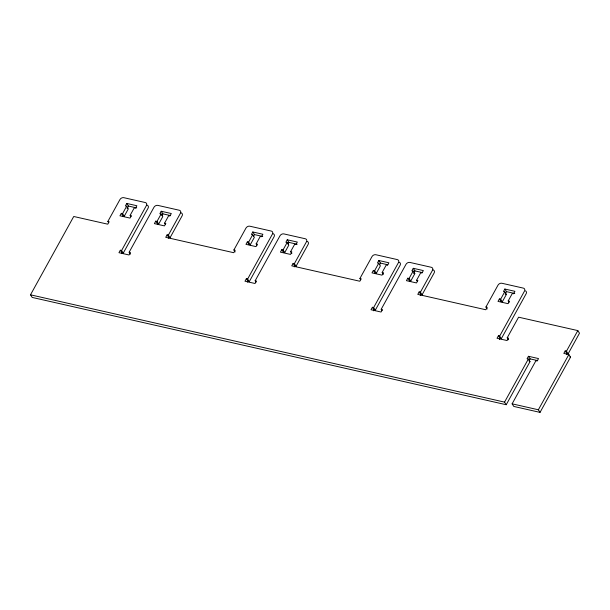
<?xml version="1.0" encoding="UTF-8"?>
<svg xmlns="http://www.w3.org/2000/svg" width="610" height="610" viewBox="0 0 610 610"><rect width="100%" height="100%" fill="white"/><g stroke="black" fill="none" stroke-linecap="round" stroke-linejoin="round"><path stroke-width="0.91" d="M508.473 339.755L507.215 337.803L518.599 317.185L577.822 330.597L579.5 333.197L568.124 353.815L566.446 351.207L565.188 350.918L563.823 353.396L568.863 354.532L570.541 357.14L540.041 412.383L513.788 406.435L512.118 403.835L535.893 360.754L537.158 361.036L538.523 358.566L528.435 356.286L527.07 358.756L528.336 359.038L530.006 361.646L506.224 404.727L32.178 297.421L30.5 294.813L73.734 216.489L107.764 224.19L109.129 221.72L107.871 221.43L119.926 199.584A3.073 2.28 -32.7 0 1 123.815 197.678L145.241 202.528A3.073 2.28 -32.7 0 1 146.392 205.578L121.588 250.512L123.266 253.112L148.07 208.178A3.073 2.28 -32.7 0 0 146.911 205.135M121.314 213.347L119.949 215.818L130.029 218.098L131.394 215.627L130.136 215.345L134.23 207.926L135.489 208.208L136.853 205.738L126.773 203.45L125.408 205.928L126.666 206.21L128.344 208.818L124.242 216.237L122.984 215.955L121.314 213.347L122.572 213.63L124.242 216.237M122.572 213.63L126.666 206.21M127.078 208.529L128.443 206.058L126.773 203.45M121.588 250.512L120.33 250.222L118.965 252.7L129.046 254.98L130.41 252.502L129.152 252.22L153.956 207.286A3.073 2.28 -32.7 0 1 157.837 205.387L179.264 210.237A3.073 2.28 -32.7 0 1 180.423 213.279L168.36 235.124L170.03 237.732L182.093 215.887A3.073 2.28 -32.7 0 0 180.941 212.837M121.664 253.447L122 252.83L120.33 250.222M155.756 221.14L154.391 223.618L164.471 225.898L165.836 223.428L164.578 223.138L168.673 215.719L169.938 216.009L171.303 213.53L161.215 211.251L159.85 213.721L161.116 214.011L162.786 216.611L158.691 224.038L157.433 223.748L155.756 221.14L157.014 221.43L158.691 224.038M157.014 221.43L161.116 214.011M161.986 215.505L162.893 213.858L161.215 211.251M168.36 235.124L167.102 234.842L165.737 237.313L233.782 252.715L235.147 250.245L233.889 249.963L245.952 228.109A3.073 2.28 -32.7 0 1 249.841 226.211L271.259 231.06A3.073 2.28 -32.7 0 1 272.418 234.103L247.614 279.037L249.284 281.645L274.088 236.71A3.073 2.28 -32.7 0 0 272.937 233.66M168.345 238.22L168.772 237.45L167.102 234.842M247.332 241.873L245.967 244.343L256.048 246.631L257.412 244.152L256.154 243.87L260.249 236.451L261.515 236.733L262.879 234.263L252.792 231.975L251.427 234.453L252.692 234.736L254.362 237.343L250.268 244.762L249.01 244.48L247.332 241.873L248.59 242.155L250.268 244.762M248.59 242.155L252.692 234.736M253.562 236.238L254.469 234.583L252.792 231.975M247.614 279.037L246.348 278.747L244.984 281.225L255.071 283.505L256.436 281.035L255.171 280.745L279.975 235.811A3.073 2.28 -32.7 0 1 283.863 233.912L305.29 238.762A3.073 2.28 -32.7 0 1 306.441 241.804L294.378 263.65L296.056 266.257L308.119 244.412A3.073 2.28 -32.7 0 0 307.181 241.43M247.599 282.125L248.026 281.355L246.348 278.747M281.782 249.673L280.417 252.143L290.497 254.423L291.862 251.953L290.604 251.663L294.699 244.244L295.957 244.534L297.322 242.056L287.241 239.776L285.877 242.246L287.135 242.536L288.812 245.144L284.717 252.563L283.452 252.273L281.782 249.673L283.04 249.955L284.717 252.563M283.04 249.955L287.135 242.536M288.004 244.03L288.919 242.383L287.241 239.776M294.378 263.65L293.12 263.367L291.755 265.838L359.808 281.24L361.173 278.77L359.915 278.488L371.97 256.635A3.073 2.28 -32.7 0 1 375.859 254.736L397.285 259.585A3.073 2.28 -32.7 0 1 398.437 262.628L373.633 307.562L375.31 310.17L400.114 265.236A3.073 2.28 -32.7 0 0 399.176 262.254M294.287 266.898L294.798 265.975L293.12 263.367M373.358 270.398L371.993 272.876L382.073 275.156L383.438 272.678L382.18 272.395L386.275 264.976L387.533 265.258L388.898 262.788L378.818 260.508L377.453 262.979L378.711 263.261L380.388 265.868L376.294 273.288L375.028 273.005L373.358 270.398L374.616 270.688L376.294 273.288M374.616 270.688L378.711 263.261M379.58 264.763L380.495 263.108L378.818 260.508M373.633 307.562L372.375 307.272L371.01 309.75L381.09 312.03L382.455 309.56L381.197 309.27L406.001 264.336A3.073 2.28 -32.7 0 1 409.889 262.437L431.308 267.287A3.073 2.28 -32.7 0 1 432.467 270.329L420.404 292.175L422.074 294.783L434.137 272.937A3.073 2.28 -32.7 0 0 432.986 269.894M373.533 310.81L374.044 309.88L372.375 307.272M407.8 278.198L406.435 280.669L416.516 282.948L417.88 280.478L416.622 280.196L420.717 272.769L421.983 273.059L423.348 270.581L413.267 268.301L411.895 270.779L413.161 271.061L414.83 273.669L410.736 281.088L409.478 280.806L407.8 278.198L409.066 278.48L410.736 281.088M409.066 278.48L413.161 271.061M414.03 272.556L414.937 270.909L413.267 268.301M420.404 292.175L419.146 291.893L417.781 294.363L485.827 309.773L487.199 307.295L485.934 307.013L497.996 285.167A3.073 2.28 -32.7 0 1 501.885 283.261L523.304 288.111A3.073 2.28 -32.7 0 1 524.463 291.153L499.659 336.087L501.328 338.695L526.133 293.761A3.073 2.28 -32.7 0 0 525.416 290.863M420.221 295.583L420.816 294.5L419.146 291.893M499.376 298.923L498.012 301.401L508.092 303.681L509.457 301.21L508.199 300.921L512.293 293.502L513.559 293.784L514.924 291.313L504.844 289.033L503.471 291.504L504.737 291.793L506.407 294.394L502.312 301.82L501.054 301.531L499.376 298.923L500.642 299.213L502.312 301.82M500.642 299.213L504.737 291.793M505.606 293.288L506.513 291.641L504.844 289.033M499.659 336.087L498.393 335.805L497.028 338.275L507.116 340.555L508.481 338.085L507.215 337.803M499.476 339.488L500.07 338.405L498.393 335.805M506.224 404.727L504.554 402.12L528.336 359.038M529.091 360.746L530.113 358.886L528.435 356.286M566.446 351.207L577.822 330.597M566.347 354.456L566.865 353.525L565.188 350.918M540.041 412.383L538.371 409.775L568.863 354.532M128.443 206.058L136.693 207.926M162.893 213.858L170.228 215.513M254.469 234.583L262.719 236.451M288.919 242.383L297.161 244.252M380.495 263.108L387.823 264.77M414.937 270.909L422.272 272.571M506.513 291.641L514.764 293.502M413.572 273.379L414.83 273.669M505.149 294.111L506.407 294.394M168.772 237.45L170.03 237.732M294.798 265.975L296.056 266.257M420.816 294.5L422.074 294.783M122 252.83L123.266 253.112M248.026 281.355L249.284 281.645M374.044 309.88L375.31 310.17M500.07 338.405L501.328 338.695M566.865 353.525L568.124 353.815M569.908 357.002L570.541 357.14M530.113 358.886L537.677 360.601M529.221 361.471L530.006 361.646M30.5 294.813L504.554 402.12M512.118 403.835L538.371 409.775M508.199 300.921L509.037 302.224M485.934 307.013L487.192 308.965M416.622 280.196L417.461 281.492M382.18 272.395L383.431 274.347M381.197 309.27L382.035 310.574M359.915 278.488L360.754 279.792M290.604 251.663L291.854 253.623M256.154 243.87L256.993 245.174M255.171 280.745L256.009 282.049M233.889 249.963L235.147 251.915M164.578 223.138L165.417 224.442M130.136 215.345L130.967 216.649M129.152 252.22L130.403 254.172M107.871 221.43L108.702 222.734"/></g></svg>
